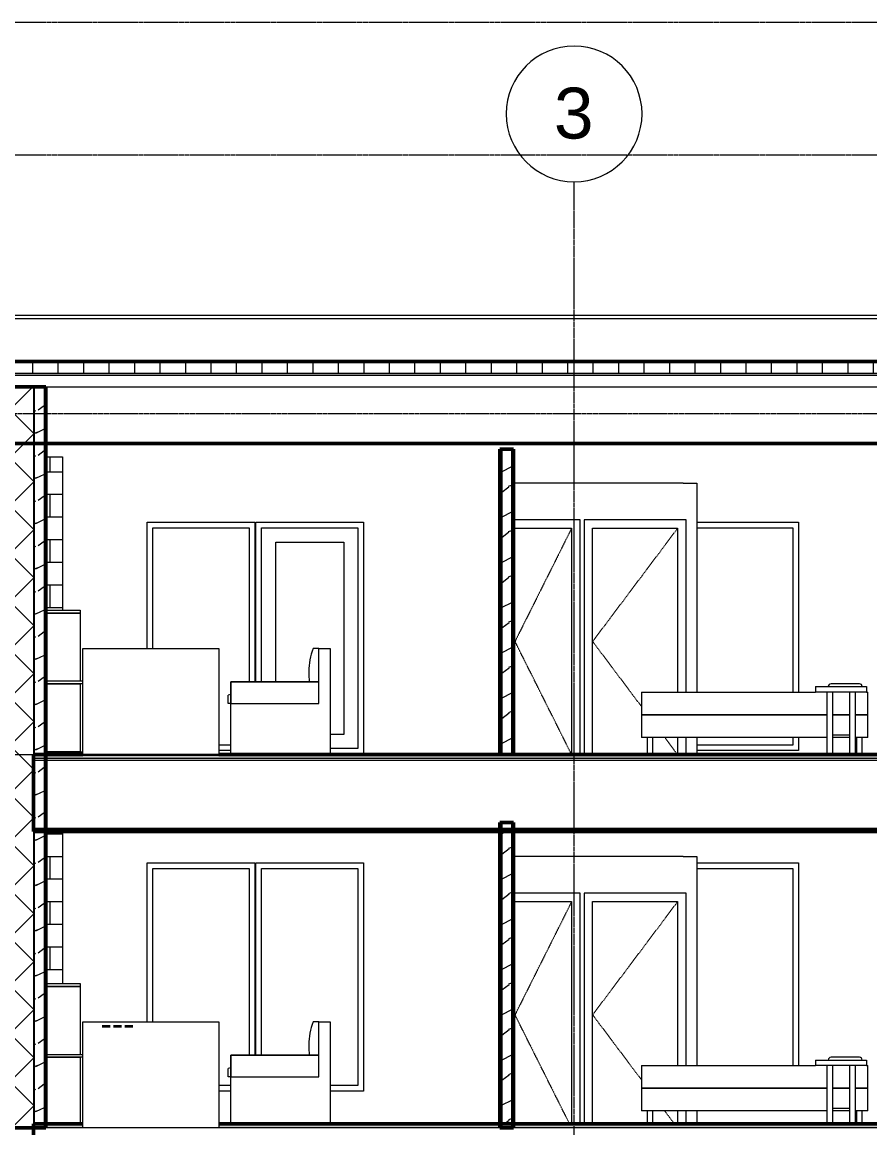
# Model space of a CAD drawing. Header units: inches. Extents: x 9609 to 15463, y -232 to 527.
# Drawn here: x 13791.6 to 14091.1, y 136 to 527 of the extents above; entities that cross this region are included whole.
import ezdxf

# ---------------------------------------------------------------- set-up
doc = ezdxf.new("R2010")
doc.units = ezdxf.units.IN
doc.header["$MEASUREMENT"] = 0
for name, pattern in [('Aligning Line 1_8_', [0.25, 0.125, -0.125]), ('Dash 1_16_', [0.125, 0.0625, -0.0625]), ('Grid Line 1_2_', [0.875, 0.5, -0.125, 0.125, -0.125])]:
    doc.linetypes.add(name, pattern=pattern)
for name, color, linetype, lineweight in [('0-3', 7, 'Continuous', 13), ('0-6', 90, 'Continuous', 5), ('A-ANNO-SYMB', 150, 'Continuous', 9), ('A-DOOR-2', 250, 'Dash 1_16_', 9), ('A-DOOR-FRAM-1', 250, 'Continuous', 9), ('A-FLOR-1', 192, 'Continuous', 50), ('A-FLOR-LEVL-1', 51, 'Grid Line 1_2_', 9), ('A-FLOR-MCUT', 51, 'Continuous', 13), ('A-FLOR-PATT-1', 8, 'Continuous', 9), ('A-GLAZ', 151, 'Continuous', 13), ('A-ROOF', 132, 'Continuous', 13), ('A-ROOF-1', 132, 'Continuous', 50), ('A-ROOF-PATT-1', 132, 'Continuous', 9), ('A-WALL', 113, 'Continuous', 13), ('A-WALL-1', 7, 'Continuous', 13), ('A-WALL-2', 10, 'Continuous', 50), ('A-WALL-PATT-1', 250, 'Continuous', 9), ('A-WALL-PATT-2', 253, 'Continuous', 9), ('A-WALL-PATT-4', 252, 'Continuous', 9), ('A-WALL-PATT-5', 111, 'Continuous', 9), ('G-ANNO-SYMB', 111, 'Aligning Line 1_8_', 9), ('G-ANNO-SYMB-1', 9, 'Aligning Line 1_8_', 9), ('G-ANNO-SYMB-2', 147, 'Aligning Line 1_8_', 9), ('I-FURN', 30, 'Continuous', 9), ('I-FURN-1', 250, 'Continuous', 9), ('S-GRID-1', 1, 'Grid Line 1_2_', 9), ('S-GRID-IDEN', 1, 'Continuous', 9)]:
    doc.layers.add(name, color=color, linetype=linetype, lineweight=lineweight)
doc.styles.add('Arial_1', font='arial.ttf', dxfattribs={"height": 18})
doc.styles.add('Century Gothic', font='ufonts.com_century-gothic.ttf', dxfattribs={"height": 9})
pattern_1 = [(0, (3257.106, 59.024), (30.72, 7.68), [1.267, -21.773, 1.267, -21.773, -122.88]), (0, (3257.106, 59.024), (30.72, 7.68), [-46.08, 1.267, -44.813, 1.267, -21.773, -53.76]), (0, (3257.106, 59.024), (30.72, 7.68), [-115.2, 1.267, -14.093, 1.267, -37.133]), (120, (3268.626, 62.864), (-22.011075, 22.7643), [1.267, -21.773, 1.267, -21.773, -122.88]), (120, (3268.626, 62.864), (-22.011075, 22.7643), [-46.08, 1.267, -44.813, 1.267, -21.773, -53.76]), (120, (3268.626, 62.864), (-22.011075, 22.7643), [-115.2, 1.267, -14.093, 1.267, -37.133]), (240, (3272.466, 78.224), (-8.708925, -30.4443), [1.267, -21.773, 1.267, -21.773, -122.88]), (240, (3272.466, 78.224), (-8.708925, -30.4443), [-46.08, 1.267, -44.813, 1.267, -21.773, -53.76]), (240, (3272.466, 78.224), (-8.708925, -30.4443), [-115.2, 1.267, -14.093, 1.267, -37.133])]
pattern_2 = [(216.87, (3263.504, 75.018), (47.980943, 31.987086), [7.997, -71.971]), (206.565, (3273.1, 70.22), (-15.993714, -15.99413), [17.881, -17.881]), (198.435, (3273.1, 62.223), (-31.98674, -15.99388), [10.115, -40.461])]
pattern_3 = [(50, (14416.421, 59.024), (27.5427, -2.4099), [2.88, -31.68]), (355, (14416.42, 59.024), (-5.32784, 28.88427), [2.304, -25.344]), (100.451, (14418.717, 58.823), (22.2153, 26.47393), [2.448, -26.924]), (46.184, (14416.42, 66.704), (40.9819, -6.3564), [4.32, -47.52]), (96.636, (14419.837, 66.175), (35.8907, 37.4062), [3.671, -40.386]), (351.184, (14416.42, 66.704), (35.891, 37.4062), [3.456, -38.016]), (21, (14420.261, 64.784), (22.92104, -15.46073), [2.88, -31.68]), (326, (14420.26, 64.784), (9.3435, 27.84574), [2.304, -25.344]), (71.451, (14422.17, 63.496), (32.26477, 12.3844), [2.448, -26.924]), (37.5, (14416.421, 59.024), (0.466855, 12.78271), [1.267, -23.77, 1.267, -24.461, -25.44]), (37.5, (14416.421, 59.024), (0.466855, 12.78271), [-50.765, 1.267, -24.173]), (7.5, (14416.421, 59.024), (10.10159, 15.14509), [1.267, -13.402, 1.267, -23.194, -9.696]), (7.5, (14416.421, 59.024), (10.10159, 15.14509), [-39.13, 1.267, -8.429]), (327.5, (14407.858, 59.024), (20.49916, -0.86578), [1.267, -8.333, 1.267, -28.685, -39.744]), (327.5, (14407.858, 59.024), (20.49916, -0.86578), [-39.552, 1.267, -38.477]), (317.5, (14404.018, 59.024), (22.39478, 3.8443), [1.267, -11.213, 1.267, -18.624, -28.224]), (317.5, (14404.018, 59.024), (22.39478, 3.8443), [-32.371, 1.267, -26.957])]
pattern_4 = [(0, (13801.551, 0), (0, 8), []), (90, (13801.551, 0), (-8, 8), [8, -8])]

# ---------------------------------------------------------------- blocks, each defined once
blk = doc.blocks.new('CTR - 2nd Phase_rvt-2-BUILDING SECTION - NORTH_SOUTH - LOOKING WEST')
at = {"layer": 'A-FLOR-LEVL-1'}
for p, q in [((1814.21, 398), (4168.71, 398)), ((1814.21, 268), (4168.71, 268))]:
    blk.add_line(p, q, dxfattribs=at)
at = {"layer": 'G-ANNO-SYMB-1'}
for p, q in [((1910.88, 526.95), (4071.98, 526.95)), ((1910.88, 388.59), (4071.98, 388.59))]:
    blk.add_line(p, q, dxfattribs=at)
blk = doc.blocks.new('Entertainment_Center_14771 - Entertainment_Center_14771-V103-BUILDING SECTION - NORTH_SOUTH - LOOKING WEST')
at = {"layer": 'I-FURN-1'}
for p, q in [((2640.82, 187), (2640.7, 187)), ((2640.82, 187), (2640.82, 186)), ((2640.82, 187), (2652.82, 187)), ((2640.82, 186), (2640.82, 187)), ((2640.82, 186), (2640.82, 162)), ((2652.82, 186), (2640.82, 186)), ((2640.82, 186), (2652.82, 186)), ((2640.82, 162), (2640.82, 186)), ((2652.82, 187), (2652.82, 186)), ((2652.82, 186), (2652.82, 162)), ((2640.7, 162), (2640.82, 162)), ((2640.82, 162), (2640.82, 161)), ((2640.82, 162), (2653.76, 162)), ((2640.82, 161), (2640.82, 162)), ((2640.82, 161), (2640.82, 137.37)), ((2653.76, 161), (2640.82, 161)), ((2640.82, 161), (2652.82, 161)), ((2640.82, 137.37), (2640.82, 161)), ((2652.82, 161), (2652.82, 137.37))]:
    blk.add_line(p, q, dxfattribs=at)
blk = doc.blocks.new('Couch-Both_Arms-Generic - 1-V104-BUILDING SECTION - NORTH_SOUTH - LOOKING WEST')
at = {"layer": 'I-FURN'}
for p, q in [((2737.1, 173.5), (2735.1, 173.5)), ((2733.6, 165.37), (2733.6, 165.12)), ((2706.1, 161.75), (2706.1, 154)), ((2737.1, 161.75), (2706.1, 161.75)), ((2737.1, 154), (2737.1, 161.75)), ((2705.1, 154), (2705.1, 157)), ((2706.1, 154), (2705.1, 154)), ((2706.1, 154), (2737.1, 154))]:
    blk.add_line(p, q, dxfattribs=at)
for centre, radius, start, end in [((2756.35, 165.37), 22.76, 159.0802, 180), ((2781.11, 165.12), 47.51, 180, 184.0748), ((2720.97, 73.74), 84.76, 100.111, 100.7955)]:
    blk.add_arc(centre, radius, start, end, dxfattribs=at)
at = {"layer": 'I-FURN-1'}
for p, q in [((2737.1, 173.5), (2741.1, 173.5)), ((2737.1, 161.75), (2737.1, 173.5)), ((2741.1, 173.5), (2741.1, 137.37)), ((2706.1, 161.75), (2737.1, 161.75)), ((2706.1, 137.37), (2706.1, 161.75))]:
    blk.add_line(p, q, dxfattribs=at)
blk = doc.blocks.new('Couch-Both_Arms-Generic - 2-V105-BUILDING SECTION - NORTH_SOUTH - LOOKING WEST')
at = {"layer": 'I-FURN-1'}
for p, q in [((2653.77, 173.5), (2701.77, 173.5)), ((2653.77, 136), (2653.77, 173.5)), ((2701.77, 173.5), (2701.77, 136)), ((2701.77, 136), (2653.77, 136))]:
    blk.add_line(p, q, dxfattribs=at)
blk = doc.blocks.new('Bed-Standard - King 78_ x 80_-1379907-BUILDING SECTION - NORTH_SOUTH - LOOKING WEST')
at = {"layer": 'I-FURN-1'}
for p, q in [((2928.09, 161), (2918.09, 161)), ((2851.09, 158), (2851.09, 150)), ((2851.09, 158), (2852.09, 158)), ((2852.09, 158), (2912.59, 158)), ((2930.59, 158), (2931.09, 158)), ((2931.09, 150), (2931.09, 158)), ((2851.09, 150), (2851.09, 142)), ((2851.09, 150), (2852.09, 150)), ((2852.09, 150), (2851.09, 150)), ((2852.09, 150), (2916.59, 150)), ((2916.59, 150), (2852.09, 150)), ((2918.59, 150), (2924.59, 150)), ((2924.59, 150), (2918.59, 150)), ((2926.59, 150), (2930.09, 150)), ((2930.09, 150), (2926.59, 150)), ((2930.09, 150), (2931.09, 150)), ((2931.09, 150), (2930.09, 150)), ((2931.09, 142), (2931.09, 150)), ((2852.09, 142), (2851.09, 142)), ((2916.59, 142), (2852.09, 142)), ((2853.09, 142), (2853.09, 137.37)), ((2853.09, 142), (2853.09, 137.37)), ((2855.09, 137.37), (2855.09, 142)), ((2855.09, 137.37), (2855.09, 142)), ((2930.09, 142), (2926.59, 142)), ((2927.09, 142), (2927.09, 137.37)), ((2927.09, 142), (2927.09, 137.37)), ((2929.09, 137.37), (2929.09, 142)), ((2929.09, 137.37), (2929.09, 142)), ((2931.09, 142), (2930.09, 142))]:
    blk.add_line(p, q, dxfattribs=at)
for centre, start, end in [((2918.09, 160), 90, 180), ((2928.09, 160), 360, 90)]:
    blk.add_arc(centre, 1, start, end, dxfattribs=at)
blk = doc.blocks.new('Table-Night Stand - 18_ x 18_ x 24_-1372838-BUILDING SECTION - NORTH_SOUTH - LOOKING WEST')
at = {"layer": 'I-FURN-1'}
for p, q in [((2912.59, 160), (2930.59, 160)), ((2912.59, 160), (2912.59, 158)), ((2930.59, 158), (2912.59, 158)), ((2916.59, 158), (2916.59, 137.37)), ((2918.59, 158), (2918.59, 137.37)), ((2924.59, 158), (2924.59, 137.37)), ((2926.59, 158), (2926.59, 137.37)), ((2930.59, 160), (2930.59, 158)), ((2918.59, 143), (2924.59, 143)), ((2918.59, 143), (2918.59, 142)), ((2924.59, 142), (2918.59, 142)), ((2924.59, 143), (2924.59, 142))]:
    blk.add_line(p, q, dxfattribs=at)
blk = doc.blocks.new('Single-Flush - 30_ x 80_-V106-BUILDING SECTION - NORTH_SOUTH - LOOKING WEST')
at = {"layer": 'A-DOOR-2'}
for p, q in [((2863.87, 216), (2833.87, 176)), ((2851.09, 153.05), (2833.87, 176)), ((2862.84, 137.37), (2859.37, 142))]:
    blk.add_line(p, q, dxfattribs=at)
at = {"layer": 'A-DOOR-FRAM-1'}
for p, q in [((2866.87, 219), (2830.87, 219)), ((2830.87, 219), (2830.87, 137.37)), ((2866.87, 158), (2866.87, 219)), ((2833.87, 137.37), (2833.87, 216)), ((2833.87, 216), (2863.87, 216)), ((2863.87, 216), (2863.87, 158)), ((2863.87, 142), (2863.87, 137.37)), ((2866.87, 137.37), (2866.87, 142))]:
    blk.add_line(p, q, dxfattribs=at)
blk = doc.blocks.new('Single-Flush - CLOSET-1720159-BUILDING SECTION - NORTH_SOUTH - LOOKING WEST')
at = {"layer": 'A-DOOR-2'}
for p in [(2826.44, 216), (2825.75, 137.37)]:
    blk.add_line(p, (2806.44, 176), dxfattribs=at)
at = {"layer": 'A-DOOR-FRAM-1'}
for p, q in [((2829.44, 219), (2805.87, 219)), ((2829.44, 137.37), (2829.44, 219)), ((2806.44, 137.37), (2806.44, 216)), ((2806.44, 216), (2826.44, 216)), ((2826.44, 216), (2826.44, 137.37))]:
    blk.add_line(p, q, dxfattribs=at)
blk = doc.blocks.new('Entertainment_Center_14771 - Entertainment_Center_14771-V120-BUILDING SECTION - NORTH_SOUTH - LOOKING WEST')
at = {"layer": 'I-FURN-1'}
for p, q in [((2640.82, 319), (2640.7, 319)), ((2640.82, 319), (2640.82, 318)), ((2640.82, 319), (2652.82, 319)), ((2640.82, 318), (2640.82, 319)), ((2640.82, 318), (2640.82, 294)), ((2652.82, 318), (2640.82, 318)), ((2640.82, 318), (2652.82, 318)), ((2640.82, 294), (2640.82, 318)), ((2652.82, 319), (2652.82, 318)), ((2652.82, 318), (2652.82, 294)), ((2640.7, 294), (2640.82, 294)), ((2640.82, 294), (2640.82, 293)), ((2640.82, 294), (2653.76, 294)), ((2640.82, 293), (2640.82, 294)), ((2640.82, 293), (2640.82, 269)), ((2653.76, 293), (2640.82, 293)), ((2640.82, 293), (2652.82, 293)), ((2640.82, 269), (2640.82, 293)), ((2652.82, 293), (2652.82, 269)), ((2640.82, 269), (2640.82, 268)), ((2652.82, 269), (2640.82, 269)), ((2640.82, 269), (2653.76, 269)), ((2640.82, 268), (2640.82, 269))]:
    blk.add_line(p, q, dxfattribs=at)
blk = doc.blocks.new('Couch-Both_Arms-Generic - 1-V121-BUILDING SECTION - NORTH_SOUTH - LOOKING WEST')
at = {"layer": 'I-FURN'}
for p, q in [((2737.1, 305.5), (2735.1, 305.5)), ((2733.6, 297.37), (2733.6, 297.12)), ((2706.1, 293.75), (2706.1, 286)), ((2737.1, 293.75), (2706.1, 293.75)), ((2737.1, 286), (2737.1, 293.75)), ((2705.1, 286), (2705.1, 289)), ((2706.1, 286), (2705.1, 286)), ((2706.1, 286), (2737.1, 286))]:
    blk.add_line(p, q, dxfattribs=at)
for centre, radius, start, end in [((2756.35, 297.37), 22.76, 159.0802, 180), ((2781.11, 297.12), 47.51, 180, 184.0748), ((2720.97, 205.74), 84.76, 100.111, 100.7955)]:
    blk.add_arc(centre, radius, start, end, dxfattribs=at)
at = {"layer": 'I-FURN-1'}
for p, q in [((2737.1, 305.5), (2741.1, 305.5)), ((2737.1, 293.75), (2737.1, 305.5)), ((2741.1, 305.5), (2741.1, 268)), ((2706.1, 293.75), (2737.1, 293.75)), ((2706.1, 268), (2706.1, 293.75))]:
    blk.add_line(p, q, dxfattribs=at)
blk = doc.blocks.new('Bed-Standard - King 78_ x 80_-V122-BUILDING SECTION - NORTH_SOUTH - LOOKING WEST')
at = {"layer": 'I-FURN-1'}
for p, q in [((2851.09, 290), (2851.09, 282)), ((2851.09, 290), (2852.09, 290)), ((2852.09, 290), (2912.59, 290)), ((2928.09, 293), (2918.09, 293)), ((2930.59, 290), (2931.09, 290)), ((2931.09, 282), (2931.09, 290)), ((2851.09, 282), (2851.09, 274)), ((2851.09, 282), (2852.09, 282)), ((2852.09, 282), (2851.09, 282)), ((2852.09, 282), (2916.59, 282)), ((2916.59, 282), (2852.09, 282)), ((2918.59, 282), (2924.59, 282)), ((2924.59, 282), (2918.59, 282)), ((2926.59, 282), (2930.09, 282)), ((2930.09, 282), (2926.59, 282)), ((2930.09, 282), (2931.09, 282)), ((2931.09, 282), (2930.09, 282)), ((2931.09, 274), (2931.09, 282)), ((2852.09, 274), (2851.09, 274)), ((2916.59, 274), (2852.09, 274)), ((2853.09, 274), (2853.09, 268)), ((2853.09, 274), (2853.09, 268)), ((2855.09, 268), (2855.09, 274)), ((2855.09, 268), (2855.09, 274)), ((2930.09, 274), (2926.59, 274)), ((2927.09, 274), (2927.09, 268)), ((2927.09, 274), (2927.09, 268)), ((2929.09, 268), (2929.09, 274)), ((2929.09, 268), (2929.09, 274)), ((2931.09, 274), (2930.09, 274))]:
    blk.add_line(p, q, dxfattribs=at)
for centre, start, end in [((2918.09, 292), 90, 180), ((2928.09, 292), 0, 90)]:
    blk.add_arc(centre, 1, start, end, dxfattribs=at)
blk = doc.blocks.new('Table-Night Stand - 18_ x 18_ x 24_-V123-BUILDING SECTION - NORTH_SOUTH - LOOKING WEST')
at = {"layer": 'I-FURN-1'}
for p, q in [((2912.59, 292), (2930.59, 292)), ((2912.59, 292), (2912.59, 290)), ((2930.59, 290), (2912.59, 290)), ((2916.59, 290), (2916.59, 268)), ((2918.59, 290), (2918.59, 268)), ((2924.59, 290), (2924.59, 268)), ((2926.59, 290), (2926.59, 268)), ((2930.59, 292), (2930.59, 290)), ((2918.59, 275), (2924.59, 275)), ((2918.59, 275), (2918.59, 274)), ((2924.59, 274), (2918.59, 274)), ((2924.59, 275), (2924.59, 274))]:
    blk.add_line(p, q, dxfattribs=at)
blk = doc.blocks.new('Single-Flush - 30_ x 80_-V124-BUILDING SECTION - NORTH_SOUTH - LOOKING WEST')
at = {"layer": 'A-DOOR-2'}
for p, q in [((2863.87, 348), (2833.87, 308)), ((2851.09, 285.05), (2833.87, 308)), ((2863.87, 268), (2859.37, 274))]:
    blk.add_line(p, q, dxfattribs=at)
at = {"layer": 'A-DOOR-FRAM-1'}
for p, q in [((2866.87, 351), (2830.87, 351)), ((2830.87, 351), (2830.87, 268)), ((2833.87, 268), (2833.87, 348)), ((2833.87, 348), (2863.87, 348)), ((2863.87, 348), (2863.87, 290)), ((2866.87, 290), (2866.87, 351)), ((2863.87, 274), (2863.87, 268)), ((2866.87, 268), (2866.87, 274))]:
    blk.add_line(p, q, dxfattribs=at)
blk = doc.blocks.new('Single-Flush - CLOSET-V125-BUILDING SECTION - NORTH_SOUTH - LOOKING WEST')
at = {"layer": 'A-DOOR-2'}
for p in [(2826.44, 348), (2826.44, 268)]:
    blk.add_line(p, (2806.44, 308), dxfattribs=at)
at = {"layer": 'A-DOOR-FRAM-1'}
for p, q in [((2829.44, 351), (2805.87, 351)), ((2806.44, 268), (2806.44, 348)), ((2806.44, 348), (2826.44, 348)), ((2826.44, 348), (2826.44, 268)), ((2829.44, 268), (2829.44, 351))]:
    blk.add_line(p, q, dxfattribs=at)
blk = doc.blocks.new('CTR - 1st Phase - Unit Layouts_rvt-2-BUILDING SECTION - NORTH_SOUTH - LOOKING WEST')
at = {"layer": 'A-WALL-PATT-1'}
h = blk.add_hatch(dxfattribs=at)
h.set_pattern_fill('FP_41', color=256, style=0, pattern_type=2)
h.set_pattern_definition(pattern_1)
h.paths.add_polyline_path([(2801.75, 268), (2801.75, 376), (2801.12, 376), (2801.12, 268)], flags=0)
h = blk.add_hatch(dxfattribs=at)
h.set_pattern_fill('FP_41', color=256, style=0, pattern_type=2)
h.set_pattern_definition(pattern_1)
h.paths.add_polyline_path([(2805.87, 268), (2805.87, 376), (2805.25, 376), (2805.25, 268)], flags=0)
h = blk.add_hatch(dxfattribs=at)
h.set_pattern_fill('FP_41', color=256, style=0, pattern_type=2)
h.set_pattern_definition(pattern_1)
h.paths.add_polyline_path([(2801.75, 136), (2801.75, 244), (2801.12, 244), (2801.12, 136)], flags=0)
h = blk.add_hatch(dxfattribs=at)
h.set_pattern_fill('FP_41', color=256, style=0, pattern_type=2)
h.set_pattern_definition(pattern_1)
h.paths.add_polyline_path([(2805.87, 136), (2805.87, 244), (2805.25, 244), (2805.25, 136)], flags=0)
at = {"layer": 'A-WALL-PATT-2'}
h = blk.add_hatch(dxfattribs=at)
h.set_pattern_fill('FP_44', color=256, style=0, pattern_type=2)
h.set_pattern_definition(pattern_2)
h.paths.add_polyline_path([(2805.25, 268), (2805.25, 376), (2801.75, 376), (2801.75, 268)], flags=0)
h = blk.add_hatch(dxfattribs=at)
h.set_pattern_fill('FP_44', color=256, style=0, pattern_type=2)
h.set_pattern_definition(pattern_2)
h.paths.add_polyline_path([(2805.25, 136), (2805.25, 244), (2801.75, 244), (2801.75, 136)], flags=0)
at = {"layer": 'A-WALL-1'}
for p, q in [((2801.75, 376), (2801.75, 268)), ((2805.25, 376), (2805.25, 268)), ((2865.89, 364), (2805.87, 364)), ((2865.89, 364), (2870.64, 364)), ((2870.64, 364), (2870.64, 290)), ((2870.64, 274), (2870.64, 268)), ((2801.75, 244), (2801.75, 136)), ((2805.25, 244), (2805.25, 136)), ((2865.89, 232), (2805.87, 232)), ((2865.89, 232), (2870.64, 232)), ((2870.64, 232), (2870.64, 158)), ((2870.64, 142), (2870.64, 137.37))]:
    blk.add_line(p, q, dxfattribs=at)
at = {"layer": 'A-WALL-2'}
for p, q in [((2801.12, 376), (2801.12, 268)), ((2805.87, 376), (2801.12, 376)), ((2805.87, 268), (2805.87, 376)), ((2801.12, 268), (2805.87, 268)), ((2801.12, 244), (2801.12, 136)), ((2805.87, 244), (2801.12, 244)), ((2805.87, 136), (2805.87, 244)), ((2801.12, 136), (2805.87, 136))]:
    blk.add_line(p, q, dxfattribs=at)
at = {"layer": '0-3'}
for name, p in [('Single-Flush - CLOSET-V125-BUILDING SECTION - NORTH_SOUTH - LOOKING WEST', (0, 0)), ('Single-Flush - 30_ x 80_-V124-BUILDING SECTION - NORTH_SOUTH - LOOKING WEST', (0, 0)), ('Entertainment_Center_14771 - Entertainment_Center_14771-V120-BUILDING SECTION - NORTH_SOUTH - LOOKING WEST', (0, 0)), ('Couch-Both_Arms-Generic - 2-V105-BUILDING SECTION - NORTH_SOUTH - LOOKING WEST', (0, 132)), ('Couch-Both_Arms-Generic - 1-V121-BUILDING SECTION - NORTH_SOUTH - LOOKING WEST', (0, 0)), ('Bed-Standard - King 78_ x 80_-V122-BUILDING SECTION - NORTH_SOUTH - LOOKING WEST', (0, 0)), ('Table-Night Stand - 18_ x 18_ x 24_-V123-BUILDING SECTION - NORTH_SOUTH - LOOKING WEST', (0, 0)), ('Single-Flush - CLOSET-1720159-BUILDING SECTION - NORTH_SOUTH - LOOKING WEST', (0, 0)), ('Single-Flush - 30_ x 80_-V106-BUILDING SECTION - NORTH_SOUTH - LOOKING WEST', (0, 0)), ('Entertainment_Center_14771 - Entertainment_Center_14771-V103-BUILDING SECTION - NORTH_SOUTH - LOOKING WEST', (0, 0)), ('Couch-Both_Arms-Generic - 2-V105-BUILDING SECTION - NORTH_SOUTH - LOOKING WEST', (0, 0)), ('Couch-Both_Arms-Generic - 1-V104-BUILDING SECTION - NORTH_SOUTH - LOOKING WEST', (0, 0)), ('Bed-Standard - King 78_ x 80_-1379907-BUILDING SECTION - NORTH_SOUTH - LOOKING WEST', (0, 0)), ('Table-Night Stand - 18_ x 18_ x 24_-1372838-BUILDING SECTION - NORTH_SOUTH - LOOKING WEST', (0, 0))]:
    blk.add_blockref(name, p, dxfattribs=at)
blk = doc.blocks.new('CTR  - Topography_rvt-2-BUILDING SECTION - NORTH_SOUTH - LOOKING WEST')
at = {"layer": 'G-ANNO-SYMB-2'}
blk.add_line((1910.88, 480), (4071.98, 480), dxfattribs=at)
blk = doc.blocks.new('CTR - 1st Phase - Common Walls_rvt-2-BUILDING SECTION - NORTH_SOUTH - LOOKING WEST')
at = {"layer": 'A-WALL-PATT-1'}
h = blk.add_hatch(dxfattribs=at)
h.set_pattern_fill('FP_41', color=256, style=0, pattern_type=2)
h.set_pattern_definition(pattern_1)
h.paths.add_polyline_path([(2640.7, 136), (2640.7, 398), (2640.07, 398), (2640.07, 136)], flags=0)
at = {"layer": 'A-WALL-PATT-2'}
h = blk.add_hatch(dxfattribs=at)
h.set_pattern_fill('FP_44', color=256, style=0, pattern_type=2)
h.set_pattern_definition(pattern_2)
h.paths.add_polyline_path([(2636.87, 136), (2640.07, 136), (2640.07, 398), (2636.57, 398), (2636.57, 136)], flags=0)
at = {"layer": 'A-WALL-PATT-4'}
h = blk.add_hatch(dxfattribs=at)
h.set_pattern_fill('FP_50', color=256, style=0, pattern_type=2)
h.set_pattern_definition([(45, (3257.106, 59.024), (-8.48528, 8.48528), []), (135, (3257.106, 59.024), (-8.48528, -8.48528), [])])
h.paths.add_polyline_path([(2636.32, 136), (2636.32, 398), (2628.32, 398), (2628.32, 136)], flags=0)
at = {"layer": 'A-FLOR-LEVL-1'}
for p, q in [((1814.21, 398), (4168.71, 398)), ((1814.21, 268), (4168.71, 268))]:
    blk.add_line(p, q, dxfattribs=at)
at = {"layer": 'A-WALL-1'}
for p, q in [((2636.32, 398), (2636.32, 136)), ((2636.57, 398), (2636.57, 136)), ((2640.07, 398), (2640.07, 136))]:
    blk.add_line(p, q, dxfattribs=at)
at = {"layer": 'A-WALL-2'}
for p, q in [((2640.7, 398), (2628.32, 398)), ((2640.7, 136), (2640.7, 398)), ((2628.32, 136), (2640.7, 136))]:
    blk.add_line(p, q, dxfattribs=at)
at = {"layer": 'G-ANNO-SYMB-2'}
for p, q in [((1910.88, 526.95), (4071.98, 526.95)), ((1910.88, 526.95), (4071.98, 526.95)), ((1910.88, 480), (4071.98, 480))]:
    blk.add_line(p, q, dxfattribs=at)
blk = doc.blocks.new('Basic Wall _ EXT - FIBER CEMENT - SMALL - ___-1939673-BUILDING SECTION - NORTH_SOUTH - LOOKING WEST')
at = {"layer": 'A-WALL'}
blk.add_line((3855.16, 423.28), (2073.48, 423.28), dxfattribs=at)
blk = doc.blocks.new('_THE_ WINDOW _ DOOR - Door - 3rd floors-2113399-BUILDING SECTION - NORTH_SOUTH - LOOKING WEST')
at = {"layer": 'A-GLAZ'}
for p, q in [((2716.91, 293.75), (2716.91, 348.12)), ((2716.91, 348.12), (2750.94, 348.12)), ((2750.94, 348.12), (2750.94, 270.12)), ((2721.91, 343.12), (2745.94, 343.12)), ((2721.91, 293.75), (2721.91, 343.12)), ((2745.94, 343.12), (2745.94, 275.12)), ((2745.94, 275.12), (2741.1, 275.12)), ((2750.94, 270.12), (2741.1, 270.12))]:
    blk.add_line(p, q, dxfattribs=at)
blk = doc.blocks.new('_THE_ WINDOW _ DOOR - Window - 3rd Floor-2113404-BUILDING SECTION - NORTH_SOUTH - LOOKING WEST')
at = {"layer": 'A-GLAZ'}
for p, q in [((2870.64, 348.12), (2904.54, 348.12)), ((2904.54, 348.12), (2904.54, 290)), ((2904.54, 274), (2904.54, 271.37)), ((2904.54, 271.37), (2870.64, 271.37))]:
    blk.add_line(p, q, dxfattribs=at)
blk = doc.blocks.new('_THE_ WINDOW _ DOOR - Window - 2nd Floor-2113400-BUILDING SECTION - NORTH_SOUTH - LOOKING WEST')
at = {"layer": 'A-GLAZ'}
for p, q in [((2678.51, 227.75), (2712.54, 227.75)), ((2678.51, 173.5), (2678.51, 227.75)), ((2712.54, 227.75), (2712.54, 161.75)), ((2706.1, 151), (2701.77, 151))]:
    blk.add_line(p, q, dxfattribs=at)
blk = doc.blocks.new('_THE_ WINDOW _ DOOR - Window - 2nd Floor-V137-BUILDING SECTION - NORTH_SOUTH - LOOKING WEST')
at = {"layer": 'A-GLAZ'}
for p, q in [((2870.64, 227.75), (2904.54, 227.75)), ((2904.54, 227.75), (2904.54, 158))]:
    blk.add_line(p, q, dxfattribs=at)
blk = doc.blocks.new('_THE_ WINDOW _ DOOR - Window - 3rd Floor-V161-BUILDING SECTION - NORTH_SOUTH - LOOKING WEST')
at = {"layer": 'A-GLAZ'}
for p, q in [((2678.51, 348.12), (2712.54, 348.12)), ((2678.51, 305.5), (2678.51, 348.12)), ((2712.54, 348.12), (2712.54, 293.75)), ((2706.1, 271.37), (2701.77, 271.37))]:
    blk.add_line(p, q, dxfattribs=at)
blk = doc.blocks.new('_THE_ WINDOW _ DOOR - Window - 2nd Floor-V163-BUILDING SECTION - NORTH_SOUTH - LOOKING WEST')
at = {"layer": 'A-GLAZ'}
for p, q in [((2716.91, 227.75), (2750.94, 227.75)), ((2716.91, 161.75), (2716.91, 227.75)), ((2750.94, 227.75), (2750.94, 151)), ((2750.94, 151), (2741.1, 151))]:
    blk.add_line(p, q, dxfattribs=at)
blk = doc.blocks.new('Section - Callout Head-565430-BUILDING SECTION - EAST_WEST - LOOKING NORTH')
at = {"layer": 'A-ANNO-SYMB', "insert": (13819.32, 177.42), "char_height": 9, "width": 15.453, "attachment_point": 1, "style": 'Century Gothic'}
blk.add_mtext('---', dxfattribs=at)
blk = doc.blocks.new('Grid - Grid Head - Circle-50561-BUILDING SECTION - NORTH_SOUTH - LOOKING WEST')
at = {"layer": 'S-GRID-IDEN'}
for start, end in [(360, 180), (180, 360)]:
    blk.add_arc((3481.32, 494.5), 24, start, end, dxfattribs=at)

msp = doc.modelspace()

# ---------------------------------------------------------------- hatches: boundary and pattern name
at = {"layer": 'A-FLOR-PATT-1'}
h = msp.add_hatch(dxfattribs=at)
h.set_pattern_fill('FP_42', color=256, style=0, pattern_type=2)
h.set_pattern_definition(pattern_3)
h.paths.add_polyline_path([(15011.789, 266.625), (15011.789, 267.625), (13795.639, 267.625), (13795.639, 266.625), (14994.9257, 266.625)], flags=0)
h.paths.add_polyline_path([(13229.989, 266.625), (13683.639, 266.625), (13683.639, 267.625), (13229.989, 267.625)], flags=0)
h = msp.add_hatch(dxfattribs=at)
h.set_pattern_fill('FP_41', color=256, style=0, pattern_type=2)
h.set_pattern_definition([(0, (14416.421, 59.024), (30.72, 7.68), [1.267, -21.773, 1.267, -21.773, -122.88]), (0, (14416.421, 59.024), (30.72, 7.68), [-46.08, 1.267, -44.813, 1.267, -21.773, -53.76]), (0, (14416.421, 59.024), (30.72, 7.68), [-115.2, 1.267, -14.093, 1.267, -37.133]), (120, (14427.941, 62.864), (-22.011075, 22.7643), [1.267, -21.773, 1.267, -21.773, -122.88]), (120, (14427.941, 62.864), (-22.011075, 22.7643), [-46.08, 1.267, -44.813, 1.267, -21.773, -53.76]), (120, (14427.941, 62.864), (-22.011075, 22.7643), [-115.2, 1.267, -14.093, 1.267, -37.133]), (240, (14431.781, 78.224), (-8.708925, -30.4443), [1.267, -21.773, 1.267, -21.773, -122.88]), (240, (14431.781, 78.224), (-8.708925, -30.4443), [-46.08, 1.267, -44.813, 1.267, -21.773, -53.76]), (240, (14431.781, 78.224), (-8.708925, -30.4443), [-115.2, 1.267, -14.093, 1.267, -37.133])])
h.paths.add_polyline_path([(15011.789, 240.75), (15011.789, 241.375), (13795.639, 241.375), (13795.639, 240.75), (15011.164, 240.75)], flags=0)
h.paths.add_polyline_path([(13272.7959, 240.75), (13683.639, 240.75), (13683.639, 241.375), (13229.989, 241.375), (13229.989, 240.75)], flags=0)
h = msp.add_hatch(dxfattribs=at)
h.set_pattern_fill('FP_42', color=256, style=0, pattern_type=2)
h.set_pattern_definition(pattern_3)
h.paths.add_polyline_path([(14210.939, 136), (14210.939, 137), (14202.4986, 137), (14202.4986, 136)], flags=0)
h.paths.add_polyline_path([(13239.0287, 136), (13467.9533, 136), (13467.9533, 137), (13229.989, 137), (13229.989, 136)], flags=0)
h.paths.add_polyline_path([(15017.289, 136), (15017.289, 137), (14414.3793, 137), (14414.3793, 136), (15011.8093, 136)], flags=0)
h.paths.add_polyline_path([(13504.0157, 136), (13619.264, 136), (13619.264, 137), (13504.0157, 137), (13504.0157, 136.604)], flags=0)
h.paths.add_polyline_path([(13679.264, 136), (13683.639, 136), (13683.639, 137), (13679.264, 136.9904)], flags=0)
h.paths.add_polyline_path([(13795.639, 136), (13813.089, 136.0143), (13813.0719, 137), (13795.639, 137)], flags=0)
h.paths.add_polyline_path([(13861.089, 136), (14178.4986, 136), (14178.4986, 137), (13861.089, 137), (13861.089, 136.0536)], flags=0)
h.paths.add_polyline_path([(14390.3793, 136), (14390.3793, 137), (14381.939, 137), (14381.939, 136), (14387.1152, 136)], flags=0)
h.paths.add_polyline_path([(14346.189, 136), (14346.189, 137), (14246.689, 137), (14246.689, 136), (14319.5807, 136)], flags=0)
at = {"layer": 'A-ROOF-PATT-1'}
h = msp.add_hatch(dxfattribs=at)
h.set_pattern_fill('FP_51', color=256, style=0, pattern_type=2)
h.set_pattern_definition([(0, (14416.421, 59.024), (0, 9), []), (90, (14416.421, 59.024), (-9, 6e-16), [])])
h.paths.add_polyline_path([(13897.49, 402.7046), (14566.989, 402.7046), (14566.989, 406.7055), (13235.489, 406.7055), (13235.489, 402.7046), (13880.6064, 402.7046)], flags=0)
h = msp.add_hatch(dxfattribs=at)
h.set_pattern_fill('FP_45', color=256, style=0, pattern_type=2)
h.set_pattern_definition([(0, (14416.421, 59.024), (0, 4.798), []), (315, (14416.4212, 59.024), (4.798427, 0), [6.786, -6.786]), (45, (14416.4212, 59.024), (4.798427, 0), [6.786, -6.786])])
h.paths.add_polyline_path([(13897.49, 401.9544), (14566.989, 401.9544), (14566.989, 402.7046), (13235.489, 402.7046), (13235.489, 401.9544), (13880.6064, 401.9544)], flags=0)
at = {"layer": 'A-WALL-PATT-5'}
h = msp.add_hatch(dxfattribs=at)
h.set_pattern_fill('FP_61', color=256, style=0, pattern_type=2)
h.set_pattern_definition(pattern_4)
h.paths.add_polyline_path([(13691.639, 0), (13739.639, 0), (13739.639, 12), (13701.239, 12), (13701.239, 48), (13739.639, 48), (13739.639, 59.5714), (13691.639, 59.5714), (13691.639, 1.2803)], flags=0)
h.paths.add_polyline_path([(13787.639, 0), (13801.5515, 0), (13801.5515, 109.75), (13797.239, 109.75), (13797.239, 110.125), (13795.639, 110.125), (13795.639, 136), (13787.639, 136), (13787.639, 131.375), (13739.639, 131.375), (13739.639, 71.5714), (13787.639, 71.5714), (13787.639, 1.2803)], flags=0)
h.paths.add_polyline_path([(13711.7702, 137.375), (13737.639, 137.375), (13737.639, 138.7012), (13739.639, 138.7012), (13739.639, 197), (13691.639, 197), (13691.639, 138.7012), (13693.639, 138.7012), (13693.639, 137.375), (13694.1164, 137.375)], flags=0)
h.paths.add_polyline_path([(13741.639, 209), (13787.639, 209), (13787.639, 263.375), (13739.639, 263.375), (13739.639, 209)], flags=0)
h.paths.add_polyline_path([(13787.639, 269.375), (13787.639, 374.6867), (13691.639, 374.6867), (13691.639, 270.465), (13693.639, 270.465), (13693.639, 269.375), (13737.639, 269.375), (13737.639, 270.465), (13739.639, 270.465), (13739.639, 269.375), (13751.8257, 269.375)], flags=0)
h = msp.add_hatch(dxfattribs=at)
h.set_pattern_fill('FP_61', color=256, style=0, pattern_type=2)
h.set_pattern_definition(pattern_4)
h.paths.add_polyline_path([(13805.864, 109.75), (13805.864, 110.125), (13797.239, 110.125), (13797.239, 109.75), (13801.5515, 109.75)], flags=0)
h.paths.add_polyline_path([(13800.014, 187), (13805.864, 187), (13805.864, 240.75), (13800.014, 240.75), (13800.014, 190.5436)], flags=0)
h.paths.add_polyline_path([(13800.014, 319), (13805.864, 319), (13805.864, 373.25), (13800.014, 373.25), (13800.014, 358.7776)], flags=0)

# ---------------------------------------------------------------- linework, layer by layer
at = {"layer": 'A-FLOR-1'}
for p, q in [((13813.0719, 268), (13795.639, 268)), ((13795.639, 268), (13795.639, 240.75)), ((14178.4986, 268), (13861.089, 268)), ((13795.639, 240.75), (15011.164, 240.75)), ((13813.0719, 137.375), (13795.639, 137.375)), ((13795.639, 137.375), (13795.639, 110.125)), ((14178.4986, 137.375), (13861.089, 137.375))]:
    msp.add_line(p, q, dxfattribs=at)
at = {"layer": 'A-FLOR-LEVL-1'}
for p, q in [((12974.2716, 398), (15327.2797, 398)), ((12974.2716, 268), (15327.2797, 268))]:
    msp.add_line(p, q, dxfattribs=at)
at = {"layer": 'A-FLOR-MCUT'}
for p, q in [((15011.789, 267.875), (13795.639, 267.875)), ((15011.789, 267.625), (13795.639, 267.625)), ((15011.789, 266.625), (13795.639, 266.625)), ((15079.7579, 265.875), (13795.639, 265.875)), ((15011.789, 241.875), (13795.639, 241.875)), ((15011.789, 241.375), (13795.639, 241.375)), ((13813.0719, 137.25), (13795.639, 137.25)), ((13813.0719, 137), (13795.639, 137)), ((14178.4986, 137.25), (13861.089, 137.25)), ((14178.4986, 137), (13861.089, 137)), ((13813.0719, 136), (13795.639, 136)), ((14178.4986, 136), (13861.089, 136))]:
    msp.add_line(p, q, dxfattribs=at)
at = {"layer": 'A-ROOF'}
for p, q in [((14566.989, 406.7055), (13235.489, 406.7055)), ((14566.989, 402.7046), (13235.489, 402.7046)), ((14566.989, 401.9544), (13235.489, 401.9544))]:
    msp.add_line(p, q, dxfattribs=at)
at = {"layer": 'A-ROOF-1'}
for p, q in [((14566.989, 406.9555), (13235.489, 406.9555)), ((13235.489, 377.9492), (14566.989, 377.9492))]:
    msp.add_line(p, q, dxfattribs=at)
at = {"layer": 'A-WALL'}
for p, q in [((15011.164, 422), (13236.114, 422)), ((13800.014, 373.25), (13805.864, 373.25)), ((13805.864, 373.25), (13805.864, 319)), ((13835.8265, 305.5), (13835.8265, 350.125)), ((13835.8265, 350.125), (13873.8515, 350.125)), ((13873.8515, 350.125), (13873.8515, 293.75)), ((13874.2265, 293.75), (13874.2265, 350.125)), ((13874.2265, 350.125), (13912.2515, 350.125)), ((13912.2515, 350.125), (13912.2515, 268.125)), ((14029.9515, 350.125), (14065.8515, 350.125)), ((14065.8515, 350.125), (14065.8515, 290)), ((14065.8515, 274), (14065.8515, 269.375)), ((13865.414, 269.375), (13861.089, 269.375)), ((13912.2515, 268.125), (13900.414, 268.125)), ((14065.8515, 269.375), (14029.9515, 269.375)), ((13805.864, 240.75), (13805.864, 187)), ((13835.8265, 173.5), (13835.8265, 229.75)), ((13835.8265, 229.75), (13873.8515, 229.75)), ((13873.8515, 229.75), (13873.8515, 161.75)), ((13874.2265, 161.75), (13874.2265, 229.75)), ((13874.2265, 229.75), (13912.2515, 229.75)), ((13912.2515, 229.75), (13912.2515, 149)), ((14029.9515, 229.75), (14065.8515, 229.75)), ((14065.8515, 229.75), (14065.8515, 158)), ((13865.414, 149), (13861.089, 149)), ((13912.2515, 149), (13900.414, 149))]:
    msp.add_line(p, q, dxfattribs=at)
at = {"layer": 'G-ANNO-SYMB'}
for p, q in [((13070.1924, 526.9531), (15231.2964, 526.9531)), ((13070.1924, 480), (15231.2964, 480))]:
    msp.add_line(p, q, dxfattribs=at)
at = {"layer": 'S-GRID-1'}
msp.add_line((13986.639, -159.8356), (13986.639, 470.5), dxfattribs=at)

# ---------------------------------------------------------------- block references
at = {"layer": '0-6'}
for name in ['CTR - 2nd Phase_rvt-2-BUILDING SECTION - NORTH_SOUTH - LOOKING WEST', 'CTR - 1st Phase - Common Walls_rvt-2-BUILDING SECTION - NORTH_SOUTH - LOOKING WEST', 'CTR  - Topography_rvt-2-BUILDING SECTION - NORTH_SOUTH - LOOKING WEST', 'CTR - 1st Phase - Unit Layouts_rvt-2-BUILDING SECTION - NORTH_SOUTH - LOOKING WEST']:
    msp.add_blockref(name, (11159.3152, 0), dxfattribs=at)
at = {"layer": 'A-ANNO-SYMB'}
msp.add_blockref('Section - Callout Head-565430-BUILDING SECTION - EAST_WEST - LOOKING NORTH', (0, 0), dxfattribs=at)
at = {"layer": 'A-GLAZ'}
for name in ['_THE_ WINDOW _ DOOR - Window - 3rd Floor-V161-BUILDING SECTION - NORTH_SOUTH - LOOKING WEST', '_THE_ WINDOW _ DOOR - Door - 3rd floors-2113399-BUILDING SECTION - NORTH_SOUTH - LOOKING WEST', '_THE_ WINDOW _ DOOR - Window - 3rd Floor-2113404-BUILDING SECTION - NORTH_SOUTH - LOOKING WEST', '_THE_ WINDOW _ DOOR - Window - 2nd Floor-2113400-BUILDING SECTION - NORTH_SOUTH - LOOKING WEST', '_THE_ WINDOW _ DOOR - Window - 2nd Floor-V163-BUILDING SECTION - NORTH_SOUTH - LOOKING WEST', '_THE_ WINDOW _ DOOR - Window - 2nd Floor-V137-BUILDING SECTION - NORTH_SOUTH - LOOKING WEST']:
    msp.add_blockref(name, (11159.3152, 0), dxfattribs=at)
at = {"layer": 'A-WALL'}
msp.add_blockref('Basic Wall _ EXT - FIBER CEMENT - SMALL - ___-1939673-BUILDING SECTION - NORTH_SOUTH - LOOKING WEST', (11159.3152, 0), dxfattribs=at)
at = {"layer": 'S-GRID-IDEN'}
msp.add_blockref('Grid - Grid Head - Circle-50561-BUILDING SECTION - NORTH_SOUTH - LOOKING WEST', (10505.3152, 0), dxfattribs=at)

# ---------------------------------------------------------------- texts
at = {"layer": 'S-GRID-IDEN', "insert": (13979.5099, 503.7879), "char_height": 18, "width": 16.968, "attachment_point": 1, "style": 'Arial_1'}
msp.add_mtext('3', dxfattribs=at)

doc.saveas('drawing.dxf')
